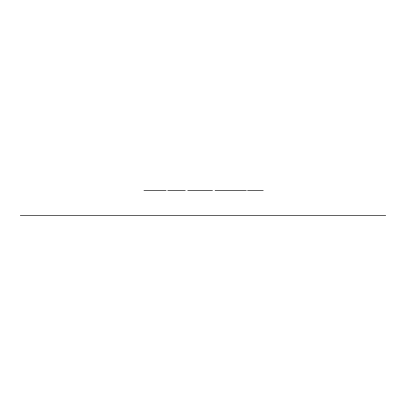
<?xml version="1.0" encoding="UTF-8"?>
<svg xmlns="http://www.w3.org/2000/svg" width="406" height="406" viewBox="0 0 406 406"><rect width="100%" height="100%" fill="white"/><g stroke="black" fill="none" stroke-linecap="round" stroke-linejoin="round"><path stroke-width="0.61" d="M143.947 190.663L166.074 190.663M167.79 190.663L185.283 190.663M187.76 190.663L212.47 190.663M215.058 190.663L246.305 190.663M247.574 190.663L263.24 190.663M20.3 215.337L385.7 215.337"/></g></svg>
